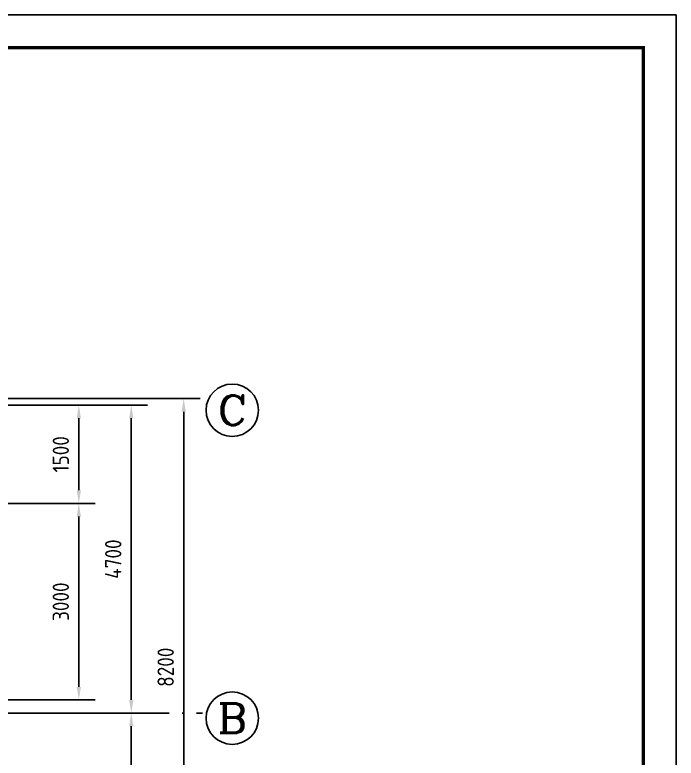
# Model space of a CAD drawing. Extents: x 84552 to 1115094, y -331058 to 102248.
# Drawn here: x 321137 to 331225, y 68809 to 80154 of the extents above; entities that cross this region are included whole.
import ezdxf
from ezdxf.enums import TextEntityAlignment as Align

# ---------------------------------------------------------------- set-up
doc = ezdxf.new("R2010")
doc.units = 0
doc.header["$LTSCALE"] = 1000
doc.header["$MEASUREMENT"] = 0
doc.linetypes.add('DOTE', pattern=[2.42, 2, -0.2, 0.02, -0.2])
for name, color, linetype in [('AXIS', 3, 'Continuous'), ('AXIS_TEXT', 7, 'Continuous'), ('DOTE', 1, 'Continuous'), ('PUB_DIM', 3, 'Continuous'), ('PUB_TITLE', 4, 'Continuous')]:
    doc.layers.add(name, color=color, linetype=linetype)
doc.styles.add('_TCH_AXIS', font='COMPLEX', dxfattribs={"bigfont": 'GBCBIG'})
doc.styles.add('COMPLEX', font='COMPLEX')
doc.styles.get("Standard").update_dxf_attribs({"font": 'gbenor.shx', "bigfont": 'gbcbig.shx'})
doc.dimstyles.new('_TCH_ARCH&&100', dxfattribs={"dimtxt": 250, "dimasz": 200, "dimexe": 250, "dimexo": 300, "dimgap": 150, "dimtad": 1, "dimtoh": 1, "dimdec": 0, "dimzin": 0, "dimdsep": 46, "dimtxsty": 'Standard', "dimcen": 0.09, "dimclrt": 7, "dimazin": 2, "dimtfac": 1, "dimtdec": 0, "dimtix": 1, "dimtmove": 2, "dimatfit": 3, "dimfxl": 0, "dimtolj": 1, "dimtzin": 0, "dimarcsym": 0})

# ---------------------------------------------------------------- blocks, each defined once
blk = doc.blocks.new('*D1650')
at = {"layer": 'Defpoints', "color": 0}
for p in [(320413, 74197), (322113, 74197), (320413, 72697)]:
    blk.add_point(p, dxfattribs=at)
at = {"layer": 'PUB_DIM', "color": 0, "lineweight": -2}
for p, q in [((320713, 74197), (322363, 74197)), ((322113, 72897), (322113, 73997)), ((320713, 72697), (322363, 72697))]:
    blk.add_line(p, q, dxfattribs=at)
at = {"layer": 'PUB_DIM', "color": 0}
for points in [[(322080, 73997), (322146, 73997), (322113, 74197)], [(322080, 72897), (322146, 72897), (322113, 72697)]]:
    blk.add_solid(points, dxfattribs=at)
at = {"layer": 'PUB_DIM', "color": 7, "insert": (321838, 73447), "char_height": 250, "attachment_point": 5, "rotation": 90}
blk.add_mtext('\\A1;1500', dxfattribs=at)
blk = doc.blocks.new('*D1651')
at = {"layer": 'Defpoints', "color": 0}
for p in [(320413, 72697), (322113, 72697), (320413, 69697)]:
    blk.add_point(p, dxfattribs=at)
at = {"layer": 'PUB_DIM', "color": 0, "lineweight": -2}
for p, q in [((320713, 72697), (322363, 72697)), ((322113, 69897), (322113, 72497)), ((320713, 69697), (322363, 69697))]:
    blk.add_line(p, q, dxfattribs=at)
at = {"layer": 'PUB_DIM', "color": 0}
for points in [[(322080, 72497), (322146, 72497), (322113, 72697)], [(322080, 69897), (322146, 69897), (322113, 69697)]]:
    blk.add_solid(points, dxfattribs=at)
at = {"layer": 'PUB_DIM', "color": 7, "insert": (321838, 71197), "char_height": 250, "attachment_point": 5, "rotation": 90}
blk.add_mtext('\\A1;3000', dxfattribs=at)
blk = doc.blocks.new('*D1652')
at = {"layer": 'AXIS', "color": 0, "lineweight": -2}
for p, q in [((320713, 69497), (323163, 69497)), ((322913, 66397), (322913, 69297)), ((320713, 66197), (323163, 66197))]:
    blk.add_line(p, q, dxfattribs=at)
at = {"layer": 'AXIS', "color": 0}
for points in [[(322880, 69297), (322946, 69297), (322913, 69497)], [(322880, 66397), (322946, 66397), (322913, 66197)]]:
    blk.add_solid(points, dxfattribs=at)
at = {"layer": 'Defpoints', "color": 0}
for p in [(320413, 69497), (322913, 69497), (320413, 66197)]:
    blk.add_point(p, dxfattribs=at)
at = {"layer": 'AXIS', "color": 7, "insert": (322638, 67847), "char_height": 250, "attachment_point": 5, "rotation": 90}
blk.add_mtext('\\A1;3300', dxfattribs=at)
blk = doc.blocks.new('*D1653')
at = {"layer": 'AXIS', "color": 0, "lineweight": -2}
for p, q in [((320713, 74197), (323163, 74197)), ((322913, 69697), (322913, 73997)), ((320713, 69497), (323163, 69497))]:
    blk.add_line(p, q, dxfattribs=at)
at = {"layer": 'AXIS', "color": 0}
for points in [[(322880, 73997), (322946, 73997), (322913, 74197)], [(322880, 69697), (322946, 69697), (322913, 69497)]]:
    blk.add_solid(points, dxfattribs=at)
at = {"layer": 'Defpoints', "color": 0}
for p in [(320413, 74197), (322913, 74197), (320413, 69497)]:
    blk.add_point(p, dxfattribs=at)
at = {"layer": 'AXIS', "color": 7, "insert": (322638, 71847), "char_height": 250, "attachment_point": 5, "rotation": 90}
blk.add_mtext('\\A1;4700', dxfattribs=at)
blk = doc.blocks.new('*D1654')
at = {"layer": 'AXIS', "color": 0, "lineweight": -2}
for p, q in [((320713, 74297), (323963, 74297)), ((323713, 66297), (323713, 74097)), ((320713, 66097), (323963, 66097))]:
    blk.add_line(p, q, dxfattribs=at)
at = {"layer": 'AXIS', "color": 0}
for points in [[(323680, 74097), (323746, 74097), (323713, 74297)], [(323680, 66297), (323746, 66297), (323713, 66097)]]:
    blk.add_solid(points, dxfattribs=at)
at = {"layer": 'Defpoints', "color": 0}
for p in [(320413, 74297), (323713, 74297), (320413, 66097)]:
    blk.add_point(p, dxfattribs=at)
at = {"layer": 'AXIS', "color": 7, "insert": (323438, 70197), "char_height": 250, "attachment_point": 5, "rotation": 90}
blk.add_mtext('\\A1;8200', dxfattribs=at)
blk = doc.blocks.new('_AXISO')
blk.add_circle((0, 0), 0.5)
at = {"layer": 'AXIS_TEXT', "style": 'COMPLEX'}
blk.add_attdef('A', text='', height=0.56, dxfattribs=at).set_placement((-0.25, -0.28), (0.25, -0.28), align=Align.FIT)

msp = doc.modelspace()

# ---------------------------------------------------------------- linework, layer by layer
at = {"layer": 'AXIS', "color": 0}
msp.add_line((318947.5, 74196.8), (322947.5, 74196.8), dxfattribs=at)
at = {"layer": 'DOTE', "linetype": 'DOTE'}
msp.add_line((304549.9, 69496.8), (324000.3, 69496.8), dxfattribs=at)
at = {"layer": 'PUB_TITLE'}
msp.add_lwpolyline([(301524.8, 59154.3), (331224.8, 59154.3), (331224.8, 80154.3), (301524.8, 80154.3)], close=True, dxfattribs=at)
at = {"layer": 'PUB_TITLE', "const_width": 50}
msp.add_lwpolyline([(302774.8, 59654.3), (330724.8, 59654.3), (330724.8, 79654.3), (302774.8, 79654.3)], close=True, dxfattribs=at)

# ---------------------------------------------------------------- block references
at = {"layer": 'AXIS', "color": 0}
ref = msp.add_blockref('_AXISO', (324453.8, 74119.3), dxfattribs=dict(at, xscale=800, yscale=800, zscale=800))
ref.add_attrib('A', 'C', dxfattribs={"layer": 'AXIS_TEXT', "color": 0, "height": 452.5, "style": '_TCH_AXIS', "width": 1.4}).set_placement((324227.5, 73893), (324680.1, 73893), align=Align.FIT)
ref = msp.add_blockref('_AXISO', (324453.8, 69419.3), dxfattribs=dict(at, xscale=800, yscale=800, zscale=800))
ref.add_attrib('A', 'B', dxfattribs={"layer": 'AXIS_TEXT', "color": 0, "height": 452.5, "style": '_TCH_AXIS', "width": 1.235294}).set_placement((324227.5, 69193), (324680.1, 69193), align=Align.FIT)

# ---------------------------------------------------------------- dimensions: what is measured, and where the dimension line sits
for p1, p2, distance, picture, middle in [((320413, 66096.8), (320413, 74296.8), -3300, '*D1654', (323438, 70196.8)), ((320413, 69496.8), (320413, 74196.8), -2500, '*D1653', (322638, 71846.8)), ((320413, 66196.8), (320413, 69496.8), -2500, '*D1652', (322638, 67846.8))]:
    dim = msp.add_aligned_dim(p1=p1, p2=p2, distance=distance, dimstyle='_TCH_ARCH&&100', dxfattribs=at)
    dim.commit()
    dim.dimension.update_dxf_attribs({"geometry": picture, "text_midpoint": middle})
at = {"layer": 'PUB_DIM', "color": 0}
for p1, p2, picture, middle in [((320413, 72696.8), (320413, 74196.8), '*D1650', (321838, 73446.8)), ((320413, 69696.8), (320413, 72696.8), '*D1651', (321838, 71196.8))]:
    dim = msp.add_aligned_dim(p1=p1, p2=p2, distance=-1700, dimstyle='_TCH_ARCH&&100', dxfattribs=at)
    dim.commit()
    dim.dimension.update_dxf_attribs({"geometry": picture, "text_midpoint": middle})

doc.saveas('drawing.dxf')
